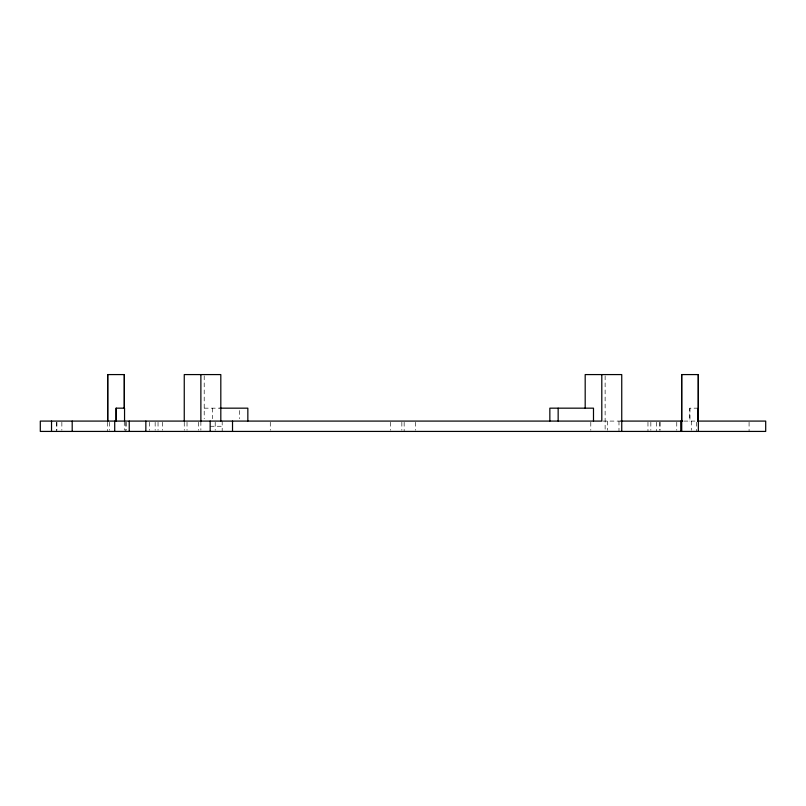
<?xml version="1.0" encoding="UTF-8"?>
<svg xmlns="http://www.w3.org/2000/svg" width="806" height="806" viewBox="0 0 806 806"><rect width="100%" height="100%" fill="white"/><g stroke="black" fill="none" stroke-linecap="round" stroke-linejoin="round"><path stroke-width="0.6" stroke-dasharray="4.03 3.02" d="M204.2 408.168L220.038 408.168M698.077 408.168L689.765 408.168L689.765 421.085M602.918 421.085L619.885 421.085M683.931 421.085L698.248 421.085M210.165 426.253L222.184 426.253M749.076 422.233L749.076 431.422M696.344 422.233L696.344 431.422M691.286 421.085L691.286 430.273M689.936 408.168L689.936 421.085M676.768 422.233L676.768 430.273M660.154 422.233L660.154 430.273M659.419 422.233L659.419 430.273M656.527 422.233L656.527 431.422M650.845 422.233L650.845 430.273M647.964 422.233L647.964 431.422M618.978 421.085L618.978 431.422M607.422 421.085L607.422 430.273M605.125 375.818L605.125 430.182M590.798 422.233L590.798 430.273M415.362 422.233L415.362 430.273M404.149 422.233L404.149 431.422M401.851 422.233L401.851 430.273M390.638 422.233L390.638 430.273M270.282 422.233L270.282 430.273M239.533 410.516L239.533 418.737M222.184 421.085L222.184 431.422M215.202 422.233L215.202 430.273M212.512 408.168L212.512 418.737M204.2 375.818L204.2 418.737M200.875 421.538L200.875 430.182M198.578 422.233L198.578 430.273M187.022 422.233L187.022 430.273M184.252 422.233L184.252 430.273M162.429 422.233L162.429 430.273M158.036 422.233L158.036 430.273M155.155 422.233L155.155 430.273M149.473 422.233L149.473 430.273M126.27 422.233L126.27 430.273M125.273 422.233L125.273 431.422M124.275 421.538L124.275 430.182M109.646 422.233L109.646 430.273M107.651 422.233L107.651 431.422M61.861 422.233L61.861 430.273M56.924 422.233L56.924 430.273M56.692 422.233L56.692 431.422"/><path stroke-width="1.21" d="M220.038 408.168L247.845 408.168L247.845 421.085M698.248 408.168L698.077 421.085M620.499 421.085L682.712 421.085M697.573 421.085L765.7 421.085L765.7 431.422L40.3 431.422L40.3 421.085L601.8 421.085L601.8 374.578M698.349 431.422L698.349 374.578L681.624 374.578L681.624 421.085M698.248 374.578L698.248 421.085M681.725 374.578L681.725 431.422M680.727 421.085L680.798 431.422M621.748 431.422L621.748 374.578L585.186 374.578L585.186 408.168M593.488 421.085L593.488 408.168L549.843 408.168L549.843 421.085M558.155 408.168L558.155 421.085M232.521 421.085L232.521 431.422M220.814 421.085L220.814 374.578L184.252 374.578L184.252 421.085M210.165 421.085L210.165 431.422M200.875 374.578L200.875 421.538M145.846 421.085L145.846 431.422M129.232 421.085L129.232 431.422M124.547 421.085L124.547 408.168L116.064 408.168L116.064 421.085M124.376 408.168L124.376 374.578L107.651 374.578L107.651 421.085M124.275 374.578L124.275 407.947M116.235 408.168L116.235 421.085M114.714 421.085L114.714 431.422M107.752 374.578L107.752 421.085M72.197 421.085L72.197 431.422M51.524 421.085L51.524 431.422"/></g></svg>
